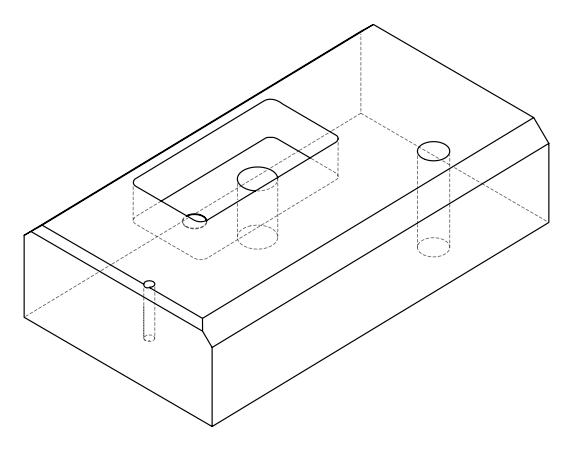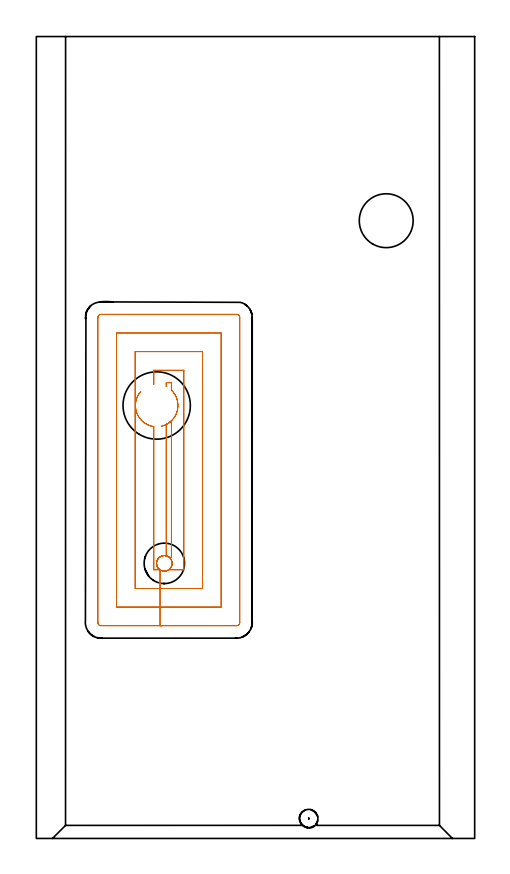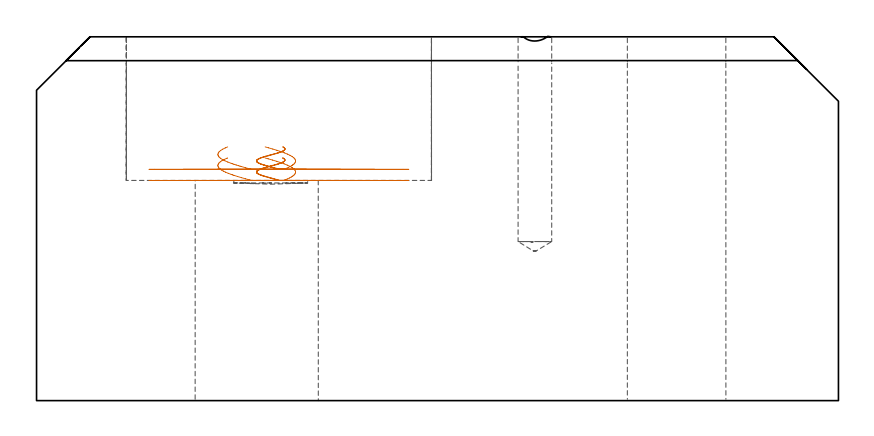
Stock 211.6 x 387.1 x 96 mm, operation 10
(PLAN: 10 operations, 7 tool changes, 86.5 min)
(1 INDEXABLE_INSERT_DRILL_THROUGH_HOLE_FROM_SOLID | STEP1HOLE | NXT0302_023 | 0.4 min | 50925 mm3)
(2 INDEXABLE_INSERT_DRILL_THROUGH_HOLE_FROM_SOLID_1 | STEP1HOLE_1 | NXT0302_010 | 0.26 min | 28633 mm3)
(3 DRILL_TO_ENLARGE_THROUGH_HOLE | STEP1HOLE_1 | UGT0301_001 | 0.29 min | 50965 mm3)
(4 INDEXABLE_INSERT_DRILL_BLIND_HOLE_FROM_SOLID | STEP1POCKET | NXT0302_010 | 0.02 min | 11537 mm3)
(5 SPOT_DRILL | STEP1POCKET_1 | NXT0321_9005460120000 | 0.03 min | 2 mm3)
(6 DRILL_BLIND_HOLE_INTO_CENTER | STEP1POCKET_1 | UGT0301_205 | 0.24 min | 3390 mm3)
(7 AREA_MILL | FG_CHAMFER_SURFACE | UGT0205_001 | 15.74 min | 38480 mm3)
(8 AREA_MILL_1 | FG_CHAMFER_SURFACE_1 | UGT0205_001 | 21.78 min | 55933 mm3)
(9 AREA_MILL_2 | FG_CHAMFER_SURFACE_2 | UGT0205_001 | 4.74 min | 3672 mm3)
(10 MILL_RECTANGULAR_POCKET | POCKET_RECTANGULAR_STRAIGHT | NXT0201_011 | Follow Part, ap 3, ae 75% | 42.99 min | 450690 mm3)
(TOOL NXT0302_023 | Index. Insert Drill 26mm [880-D2600L32-05] | D26 PA176 FL130 Z2)
(TOOL NXT0302_010 | Index. Insert Drill 19.5mm [880-D1950L25-05] | D19.5 PA176 FL98 Z2)
(TOOL UGT0301_001 | Twist Drill 32.5 mm | D32.5 PA118 FL185 Z2)
(TOOL NXT0321_9005460120000 | NC Spot Drill, 142deg, 12mm, Carbide, Uncoated | D12 PA142 FL30 Z2)
(TOOL UGT0301_205 | Twist Drill 8.9 mm | D8.9 PA118 FL78 Z2)
(TOOL UGT0205_001 | Chamfer Mill 20 x 3 x 45 deg. | D20 FL50 Z2)
(TOOL NXT0201_011 | ENDMILL 12mm [2P460-1200-NA 1630] | D12 FL38 Z6)
(OP 10 MILL_RECTANGULAR_POCKET, part 2 of 2)
G0 X65.08 Y134.61 Z66.948
G1 X65.174 Y134.447 Z66.897 F250.
X65.41 Y133.822 Z66.719
X65.533 Y133.166 Z66.54
X65.537 Y132.498 Z66.361
X65.424 Y131.84 Z66.182
X65.197 Y131.212 Z66.003
X64.862 Y130.634 Z65.824
X64.431 Y130.125 Z65.645
X64.222 Y129.946 Z65.571
X64.009 Y129.768 Z65.497
X63.532 Y129.474 Z65.347
X63.018 Y129.253 Z65.197
X62.476 Y129.108 Z65.047
X62.201 Y129.076 Z64.972
X61.969 Y129.05 Z64.91
X61.737 Y129.053 Z64.848
X61.501 Y129.058 Z64.784
X61.267 Y129.093 Z64.721
X60.994 Y129.134 Z64.647
X60.489 Y129.286 Z64.506
X60.01 Y129.506 Z64.365
X59.566 Y129.79 Z64.223
X59.357 Y129.97 Z64.149
X59.149 Y130.15 Z64.076
X58.794 Y130.559 Z63.931
X58.502 Y131.015 Z63.786
X58.277 Y131.507 Z63.641
X58.201 Y131.771 Z63.567
X58.125 Y132.035 Z63.493
X58.05 Y132.658 Z63.325
X58.079 Y133.285 Z63.157
X58.212 Y133.899 Z62.989
X58.444 Y134.481 Z62.821
X58.585 Y134.717 Z62.747
X58.725 Y134.953 Z62.674
X59.06 Y135.367 Z62.531
X59.451 Y135.73 Z62.388
X59.889 Y136.035 Z62.245
X60.135 Y136.157 Z62.171
X60.382 Y136.278 Z62.098
X61.099 Y136.486 Z61.898
X61.843 Y136.549 Z61.698
X62.584 Y136.465 Z61.498
X63.295 Y136.236 Z61.298
X63.947 Y135.873 Z61.098
X64.161 Y135.7 Z61.024
X65.2 F500.
Y201.614
G2 X62.7 Y199.844 R10.254
G1 Y136.428
G0 X60.324 Y199.001 Z66.948
G1 X61.197 Y199.222 Z66.707 F250.
X62.346 Y199.664 Z66.377
X63.434 Y200.24 Z66.047
X64.444 Y200.943 Z65.717
X65.364 Y201.761 Z65.387
X66.179 Y202.683 Z65.058
X66.877 Y203.697 Z64.728
X67.449 Y204.787 Z64.398
X67.887 Y205.937 Z64.068
X68.184 Y207.132 Z63.738
X68.336 Y208.353 Z63.409
X68.34 Y209.584 Z63.079
X68.197 Y210.806 Z62.749
X67.909 Y212.003 Z62.419
X67.757 Y212.43 Z62.298
X67.661 Y212.7 Z62.221
X67.55 Y212.964 Z62.144
X67.374 Y213.381 Z62.023
X66.94 Y214.2 Z61.775
X66.434 Y214.976 Z61.526
X65.86 Y215.703 Z61.278
X65.2 Y216.384 Z61.024
Y220. F500.
X62.7
Y218.151
G0 X64.903 Y130.706 Z66.948
G1 X65.197 Y131.212 Z66.791 F250.
X65.424 Y131.84 Z66.612
X65.537 Y132.498 Z66.433
X65.533 Y133.166 Z66.254
X65.41 Y133.822 Z66.075
X65.174 Y134.447 Z65.896
X65.037 Y134.685 Z65.823
X64.897 Y134.921 Z65.749
X64.428 Y135.476 Z65.555
X63.862 Y135.93 Z65.36
X63.219 Y136.268 Z65.165
X62.524 Y136.477 Z64.971
X61.801 Y136.549 Z64.776
X61.078 Y136.482 Z64.582
X60.382 Y136.278 Z64.387
X60.135 Y136.157 Z64.314
X59.889 Y136.035 Z64.24
X59.451 Y135.73 Z64.097
X59.06 Y135.367 Z63.954
X58.725 Y134.953 Z63.811
X58.585 Y134.717 Z63.738
X58.444 Y134.481 Z63.664
X58.212 Y133.899 Z63.496
X58.079 Y133.285 Z63.328
X58.05 Y132.658 Z63.16
X58.125 Y132.035 Z62.992
X58.201 Y131.771 Z62.918
X58.277 Y131.507 Z62.844
X58.502 Y131.015 Z62.699
X58.794 Y130.559 Z62.554
X59.149 Y130.15 Z62.409
X59.357 Y129.97 Z62.336
X59.566 Y129.79 Z62.262
X60.01 Y129.506 Z62.12
X60.489 Y129.286 Z61.979
X60.994 Y129.134 Z61.838
X61.267 Y129.093 Z61.764
X61.501 Y129.058 Z61.701
X61.737 Y129.053 Z61.637
X61.969 Y129.05 Z61.575
X62.201 Y129.076 Z61.513
X62.476 Y129.108 Z61.438
X63.088 Y129.278 Z61.268
X63.663 Y129.546 Z61.098
X63.894 Y129.7 Z61.024
X71.2 F500.
Y226.
X56.7
Y219.148
G0 X50.427 Y215.779 Z66.948
G1 X49.797 Y215.014 Z66.682 F250.
X49.121 Y213.945 Z66.343
X48.58 Y212.801 Z66.004
X48.185 Y211.599 Z65.665
X47.94 Y210.358 Z65.326
X47.85 Y209.096 Z64.987
X47.916 Y207.832 Z64.648
X48.137 Y206.587 Z64.309
X48.509 Y205.378 Z63.97
X49.027 Y204.223 Z63.631
X49.683 Y203.142 Z63.292
X50.467 Y202.149 Z62.953
X51.367 Y201.26 Z62.614
X51.722 Y200.978 Z62.493
X52.077 Y200.696 Z62.372
X52.663 Y200.301 Z62.182
X53.276 Y199.947 Z61.993
X53.685 Y199.752 Z61.871
X54.094 Y199.557 Z61.75
X55.155 Y199.174 Z61.448
X56.251 Y198.91 Z61.145
X56.7 Y198.848 Z61.024
Y129.7 F500.
X59.711
Y120.7
X80.2
Y235.
X47.7
Y120.7
X59.711
Y111.7
X89.2
Y244.
X38.7
Y111.7
X59.711
Y102.7
X96.7
G3 X98.2 Y104.2 R1.5
G1 Y251.5
G3 X96.7 Y253. R1.5
G1 X31.2
G3 X29.7 Y251.5 R1.5
G1 Y104.2
G3 X31.2 Y102.7 R1.5
G1 X59.711
X60.711
G0 X65.078 Y134.614 Z64.024
G1 X65.174 Y134.447 Z63.972 F250.
X65.438 Y133.72 Z63.765
X65.547 Y132.955 Z63.558
X65.498 Y132.184 Z63.351
X65.293 Y131.438 Z63.144
X64.941 Y130.75 Z62.937
X64.775 Y130.532 Z62.863
X64.609 Y130.313 Z62.79
X64.428 Y130.123 Z62.719
X64.22 Y129.945 Z62.646
X64.007 Y129.767 Z62.572
X63.508 Y129.462 Z62.415
X62.97 Y129.236 Z62.258
X62.403 Y129.095 Z62.102
X61.902 Y129.052 Z61.967
X61.627 Y129.047 Z61.894
X60.967 Y129.14 Z61.715
X60.334 Y129.348 Z61.536
X59.746 Y129.663 Z61.358
X59.224 Y130.077 Z61.179
X58.781 Y130.576 Z61.
X58.434 Y131.145 Z60.822
X58.191 Y131.766 Z60.643
X58.134 Y132.035 Z60.569
X58.078 Y132.304 Z60.496
X58.054 Y133.034 Z60.3
X58.17 Y133.756 Z60.104
X58.424 Y134.441 Z59.908
X58.806 Y135.064 Z59.713
X59.3 Y135.602 Z59.517
X59.889 Y136.035 Z59.321
X60.135 Y136.157 Z59.248
X60.382 Y136.278 Z59.174
X61.099 Y136.486 Z58.974
X61.843 Y136.549 Z58.774
X62.584 Y136.465 Z58.574
X63.295 Y136.236 Z58.374
X63.947 Y135.873 Z58.174
X64.161 Y135.7 Z58.1
X65.2 F500.
Y201.614
G2 X62.7 Y199.844 R10.254
G1 Y136.428
G0 X60.324 Y199.004 Z64.024
G1 X61.116 Y199.196 Z63.805 F250.
X62.275 Y199.632 Z63.474
X63.372 Y200.203 Z63.142
X64.393 Y200.902 Z62.811
X65.322 Y201.719 Z62.479
X66.146 Y202.642 Z62.148
X66.853 Y203.658 Z61.816
X67.433 Y204.751 Z61.485
X67.877 Y205.906 Z61.153
X68.179 Y207.106 Z60.821
X68.334 Y208.334 Z60.49
X68.341 Y209.571 Z60.158
X68.198 Y210.8 Z59.827
X67.909 Y212.003 Z59.495
X67.757 Y212.43 Z59.374
X67.605 Y212.857 Z59.252
X67.201 Y213.73 Z58.995
X66.717 Y214.561 Z58.737
X66.157 Y215.344 Z58.479
X65.527 Y216.07 Z58.221
X65.2 Y216.384 Z58.1
Y220. F500.
X62.7
Y218.151
G0 X64.903 Y130.701 Z64.024
G1 X64.941 Y130.75 Z64.007 F250.
X65.293 Y131.438 Z63.8
X65.498 Y132.184 Z63.593
X65.547 Y132.955 Z63.386
X65.438 Y133.72 Z63.179
X65.174 Y134.447 Z62.972
X65.037 Y134.685 Z62.898
X64.897 Y134.921 Z62.824
X64.428 Y135.476 Z62.63
X63.862 Y135.93 Z62.435
X63.219 Y136.268 Z62.241
X62.524 Y136.477 Z62.046
X61.801 Y136.549 Z61.852
X61.078 Y136.482 Z61.657
X60.382 Y136.278 Z61.462
X60.135 Y136.157 Z61.389
X59.889 Y136.035 Z61.315
X59.3 Y135.602 Z61.119
X58.806 Y135.064 Z60.924
X58.424 Y134.441 Z60.728
X58.17 Y133.756 Z60.532
X58.054 Y133.034 Z60.336
X58.078 Y132.304 Z60.14
X58.134 Y132.035 Z60.067
X58.191 Y131.766 Z59.993
X58.434 Y131.145 Z59.815
X58.781 Y130.576 Z59.636
X59.224 Y130.077 Z59.457
X59.746 Y129.663 Z59.279
X60.334 Y129.348 Z59.1
X60.967 Y129.14 Z58.921
X61.627 Y129.047 Z58.743
X62.127 Y129.068 Z58.609
X62.403 Y129.095 Z58.534
X63.053 Y129.265 Z58.354
X63.663 Y129.546 Z58.174
X63.893 Y129.7 Z58.1
X71.2 F500.
Y226.
X56.7
Y219.148
G0 X50.412 Y215.777 Z64.024
G1 X50.281 Y215.64 Z63.973 F250.
X49.558 Y214.68 Z63.651
X48.952 Y213.641 Z63.329
X48.472 Y212.538 Z63.006
X48.124 Y211.387 Z62.684
X47.913 Y210.203 Z62.362
X47.842 Y209.003 Z62.04
X47.912 Y207.802 Z61.718
X48.122 Y206.618 Z61.395
X48.247 Y206.183 Z61.274
X48.371 Y205.747 Z61.153
X48.772 Y204.732 Z60.86
X49.278 Y203.765 Z60.568
X49.884 Y202.857 Z60.275
X50.583 Y202.019 Z59.983
X51.367 Y201.26 Z59.69
X51.722 Y200.978 Z59.569
X52.077 Y200.696 Z59.448
X53.039 Y200.077 Z59.141
X54.064 Y199.57 Z58.834
X55.139 Y199.179 Z58.528
X56.251 Y198.91 Z58.221
X56.7 Y198.848 Z58.1
Y129.7 F500.
X59.709
Y120.7
X80.2
Y235.
X47.7
Y120.7
X59.709
Y111.7
X89.2
Y244.
X38.7
Y111.7
X59.709
Y102.7
X96.7
G3 X98.2 Y104.2 R1.5
G1 Y251.5
G3 X96.7 Y253. R1.5
G1 X31.2
G3 X29.7 Y251.5 R1.5
G1 Y104.2
G3 X31.2 Y102.7 R1.5
G1 X59.709
X60.709
G0 Z106.111
M5
M2
